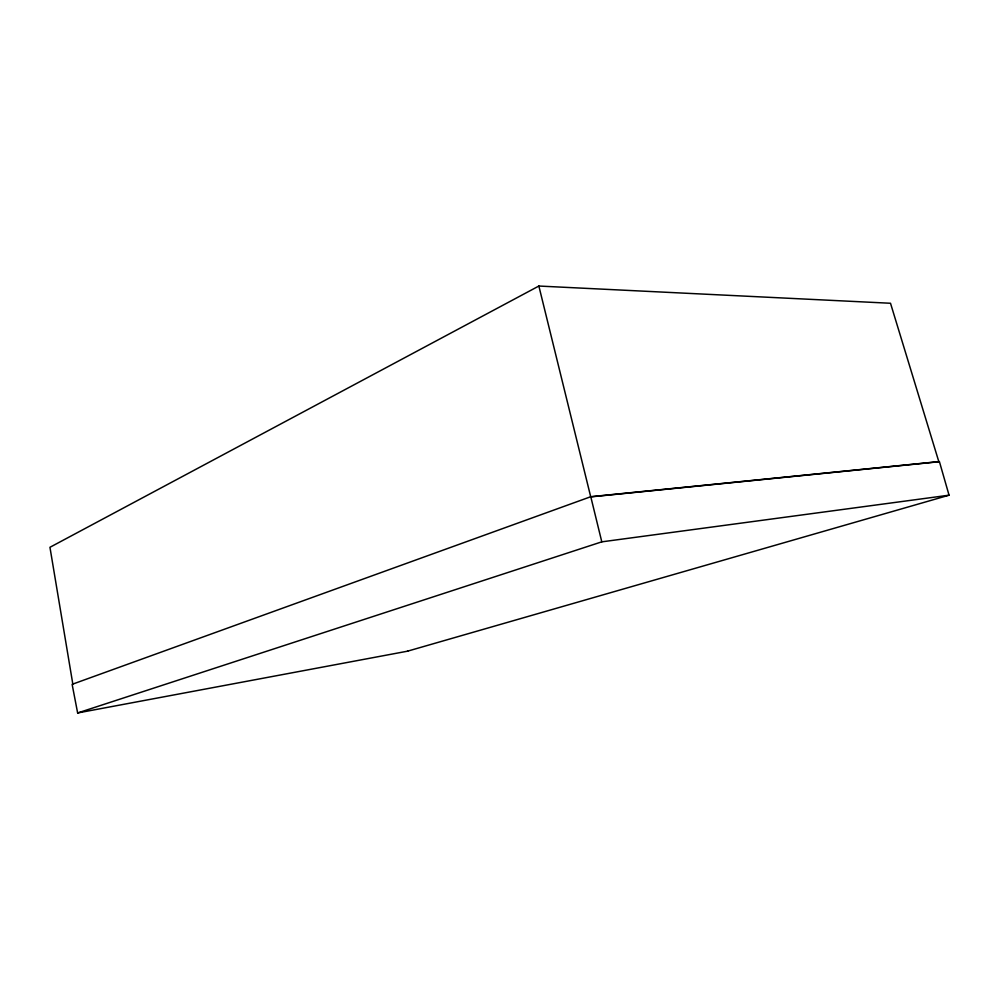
<?xml version="1.0" encoding="UTF-8"?>
<svg xmlns="http://www.w3.org/2000/svg" width="999" height="999" viewBox="0 0 999 999"><rect width="100%" height="100%" fill="white"/><g stroke="black" fill="none" stroke-linecap="round" stroke-linejoin="round"><path stroke-width="1.5" d="M538.861 286.039L590.734 496.878L938.848 461.75L890.509 303.259L538.861 286.039L49.95 547.29L72.84 684.165M407.455 651.198L949.05 495.192L939.397 461.575L590.771 496.715L72.128 684.327L77.635 712.961L407.792 651.136M77.635 712.961L601.798 541.845L949.05 495.192M590.771 496.715L601.798 541.845"/></g></svg>
